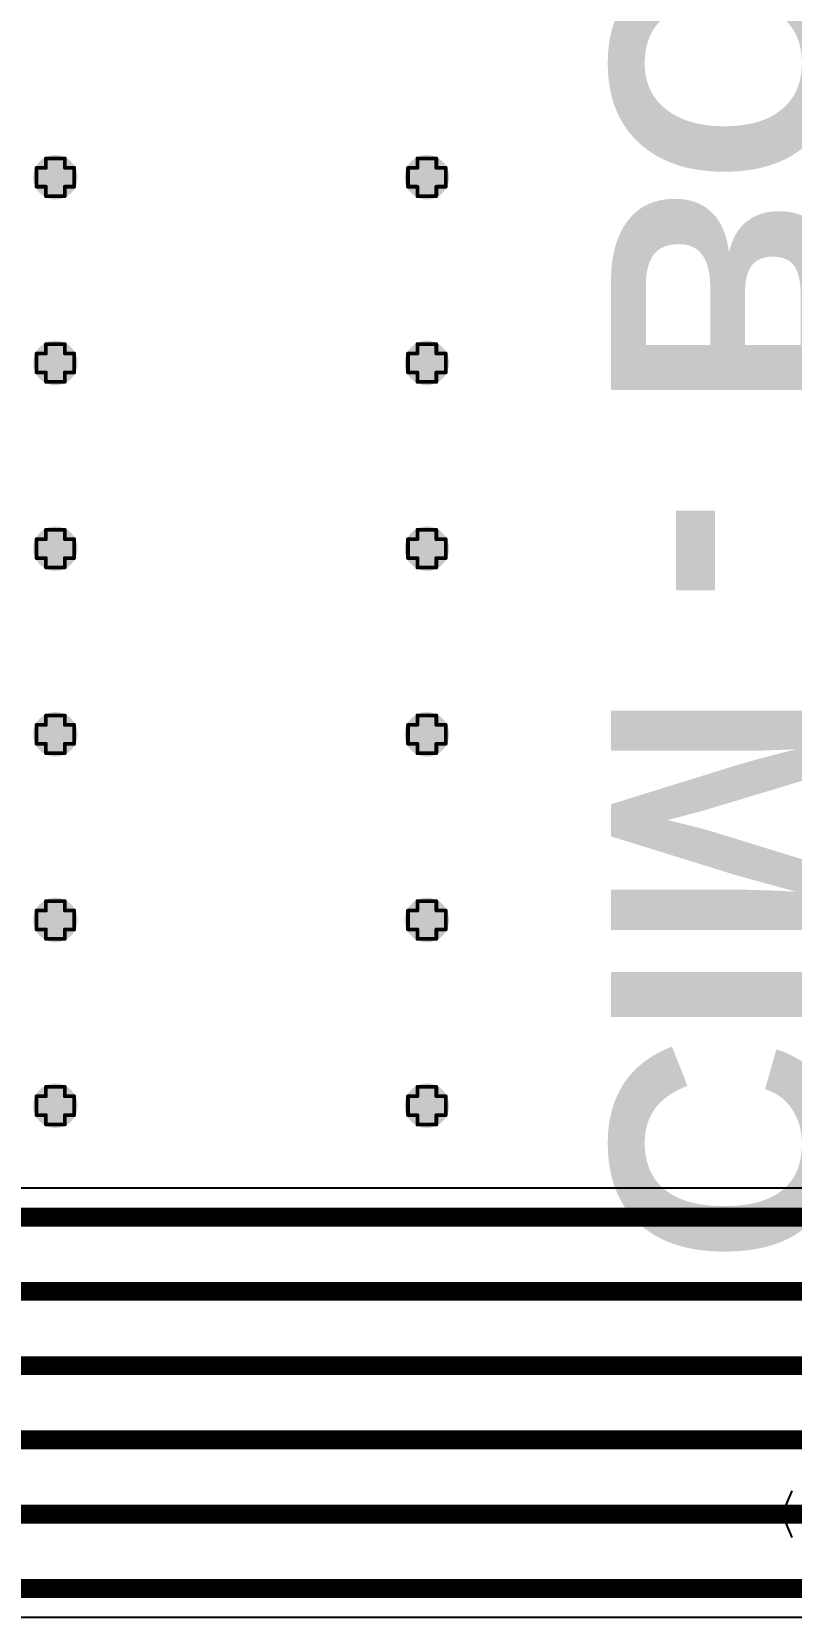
# Model space of a CAD drawing. Header units: inches. Extents: x -0.1 to 10.2, y 0 to 6.5.
# Drawn here: x 2.704 to 3.107, y 1.225 to 2.065 of the extents above; entities that cross this region are included whole.
import ezdxf

# ---------------------------------------------------------------- set-up
doc = ezdxf.new("R2010")
doc.units = ezdxf.units.IN
doc.header["$MEASUREMENT"] = 0
for name, color, linetype in [('Bottom Layer', 5, 'Continuous'), ('Bottom Overlay', 54, 'Continuous'), ('Drill Drawing', 1, 'Continuous'), ('Top Layer', 1, 'Continuous'), ('Via Holes', 16, 'Continuous')]:
    doc.layers.add(name, color=color, linetype=linetype)
doc.styles.add('Arial_Bold', font='', dxfattribs={"height": 0.2})
doc.styles.get('Arial_Bold').set_extended_font_data('Arial', bold=True)

msp = doc.modelspace()

# ---------------------------------------------------------------- hatches: boundary and pattern name
at = {"layer": 'Bottom Layer'}
h = msp.add_hatch(color=5, dxfattribs=at)
edge = h.paths.add_edge_path()
edge.add_arc((2.71654, 1.98819), 0.01181, 0, 360)
h = msp.add_hatch(color=5, dxfattribs=at)
edge = h.paths.add_edge_path()
edge.add_arc((2.91339, 1.98819), 0.01181, 0, 360)
h = msp.add_hatch(color=5, dxfattribs=at)
edge = h.paths.add_edge_path()
edge.add_arc((2.71654, 1.88976), 0.01181, 0, 360)
h = msp.add_hatch(color=5, dxfattribs=at)
edge = h.paths.add_edge_path()
edge.add_arc((2.91339, 1.88976), 0.01181, 0, 360)
h = msp.add_hatch(color=5, dxfattribs=at)
edge = h.paths.add_edge_path()
edge.add_arc((2.71654, 1.79134), 0.01181, 0, 360)
h = msp.add_hatch(color=5, dxfattribs=at)
edge = h.paths.add_edge_path()
edge.add_arc((2.91339, 1.79134), 0.01181, 0, 360)
h = msp.add_hatch(color=5, dxfattribs=at)
edge = h.paths.add_edge_path()
edge.add_arc((2.71654, 1.69291), 0.01181, 0, 360)
h = msp.add_hatch(color=5, dxfattribs=at)
edge = h.paths.add_edge_path()
edge.add_arc((2.91339, 1.69291), 0.01181, 0, 360)
h = msp.add_hatch(color=5, dxfattribs=at)
edge = h.paths.add_edge_path()
edge.add_arc((2.71654, 1.59449), 0.01181, 0, 360)
h = msp.add_hatch(color=5, dxfattribs=at)
edge = h.paths.add_edge_path()
edge.add_arc((2.91339, 1.59449), 0.01181, 0, 360)
h = msp.add_hatch(color=5, dxfattribs=at)
edge = h.paths.add_edge_path()
edge.add_arc((2.71654, 1.49606), 0.01181, 0, 360)
h = msp.add_hatch(color=5, dxfattribs=at)
edge = h.paths.add_edge_path()
edge.add_arc((2.91339, 1.49606), 0.01181, 0, 360)
at = {"layer": 'Top Layer'}
h = msp.add_hatch(color=1, dxfattribs=at)
edge = h.paths.add_edge_path()
edge.add_arc((2.71654, 1.98819), 0.01181, 0, 360)
h = msp.add_hatch(color=1, dxfattribs=at)
edge = h.paths.add_edge_path()
edge.add_arc((2.91339, 1.98819), 0.01181, 0, 360)
h = msp.add_hatch(color=1, dxfattribs=at)
edge = h.paths.add_edge_path()
edge.add_arc((2.71654, 1.88976), 0.01181, 0, 360)
h = msp.add_hatch(color=1, dxfattribs=at)
edge = h.paths.add_edge_path()
edge.add_arc((2.91339, 1.88976), 0.01181, 0, 360)
h = msp.add_hatch(color=1, dxfattribs=at)
edge = h.paths.add_edge_path()
edge.add_arc((2.71654, 1.79134), 0.01181, 0, 360)
h = msp.add_hatch(color=1, dxfattribs=at)
edge = h.paths.add_edge_path()
edge.add_arc((2.91339, 1.79134), 0.01181, 0, 360)
h = msp.add_hatch(color=1, dxfattribs=at)
edge = h.paths.add_edge_path()
edge.add_arc((2.71654, 1.69291), 0.01181, 0, 360)
h = msp.add_hatch(color=1, dxfattribs=at)
edge = h.paths.add_edge_path()
edge.add_arc((2.91339, 1.69291), 0.01181, 0, 360)
h = msp.add_hatch(color=1, dxfattribs=at)
edge = h.paths.add_edge_path()
edge.add_arc((2.71654, 1.59449), 0.01181, 0, 360)
h = msp.add_hatch(color=1, dxfattribs=at)
edge = h.paths.add_edge_path()
edge.add_arc((2.91339, 1.59449), 0.01181, 0, 360)
h = msp.add_hatch(color=1, dxfattribs=at)
edge = h.paths.add_edge_path()
edge.add_arc((2.71654, 1.49606), 0.01181, 0, 360)
h = msp.add_hatch(color=1, dxfattribs=at)
edge = h.paths.add_edge_path()
edge.add_arc((2.91339, 1.49606), 0.01181, 0, 360)
at = {"layer": 'Via Holes'}
h = msp.add_hatch(color=7, dxfattribs=at)
edge = h.paths.add_edge_path()
edge.add_arc((2.71654, 1.98819), 0.00591, 0, 360)
h = msp.add_hatch(color=7, dxfattribs=at)
edge = h.paths.add_edge_path()
edge.add_arc((2.91339, 1.98819), 0.00591, 0, 360)
h = msp.add_hatch(color=7, dxfattribs=at)
edge = h.paths.add_edge_path()
edge.add_arc((2.71654, 1.88976), 0.00591, 0, 360)
h = msp.add_hatch(color=7, dxfattribs=at)
edge = h.paths.add_edge_path()
edge.add_arc((2.91339, 1.88976), 0.00591, 0, 360)
h = msp.add_hatch(color=7, dxfattribs=at)
edge = h.paths.add_edge_path()
edge.add_arc((2.71654, 1.79134), 0.00591, 0, 360)
h = msp.add_hatch(color=7, dxfattribs=at)
edge = h.paths.add_edge_path()
edge.add_arc((2.91339, 1.79134), 0.00591, 0, 360)
h = msp.add_hatch(color=7, dxfattribs=at)
edge = h.paths.add_edge_path()
edge.add_arc((2.71654, 1.69291), 0.00591, 0, 360)
h = msp.add_hatch(color=7, dxfattribs=at)
edge = h.paths.add_edge_path()
edge.add_arc((2.91339, 1.69291), 0.00591, 0, 360)
h = msp.add_hatch(color=7, dxfattribs=at)
edge = h.paths.add_edge_path()
edge.add_arc((2.71654, 1.59449), 0.00591, 0, 360)
h = msp.add_hatch(color=7, dxfattribs=at)
edge = h.paths.add_edge_path()
edge.add_arc((2.91339, 1.59449), 0.00591, 0, 360)
h = msp.add_hatch(color=7, dxfattribs=at)
edge = h.paths.add_edge_path()
edge.add_arc((2.71654, 1.49606), 0.00591, 0, 360)
h = msp.add_hatch(color=7, dxfattribs=at)
edge = h.paths.add_edge_path()
edge.add_arc((2.91339, 1.49606), 0.00591, 0, 360)

# ---------------------------------------------------------------- linework, layer by layer
at = {"layer": 'Bottom Layer'}
for p, q in [((3.10671, 1.29188), (3.10339, 1.28387)), ((3.10339, 1.28387), (3.10339, 1.27519)), ((3.10339, 1.27519), (3.10671, 1.26717))]:
    msp.add_line(p, q, dxfattribs=at)
at = {"layer": 'Drill Drawing'}
for points in [[(2.70654, 1.98319, 0.002, 0.002, 0), (2.70654, 1.99319, 0.002, 0.002, 0)], [(2.70654, 1.99319, 0.002, 0.002, 0), (2.71154, 1.99319, 0.002, 0.002, 0)], [(2.71154, 1.99319, 0.002, 0.002, 0), (2.71154, 1.99819, 0.002, 0.002, 0)], [(2.71154, 1.99819, 0.002, 0.002, 0), (2.72154, 1.99819, 0.002, 0.002, 0)], [(2.72154, 1.99319, 0.002, 0.002, 0), (2.72154, 1.99819, 0.002, 0.002, 0)], [(2.72154, 1.99319, 0.002, 0.002, 0), (2.72654, 1.99319, 0.002, 0.002, 0)], [(2.72654, 1.98319, 0.002, 0.002, 0), (2.72654, 1.99319, 0.002, 0.002, 0)], [(2.90339, 1.98319, 0.002, 0.002, 0), (2.90339, 1.99319, 0.002, 0.002, 0)], [(2.90339, 1.99319, 0.002, 0.002, 0), (2.90839, 1.99319, 0.002, 0.002, 0)], [(2.90839, 1.99319, 0.002, 0.002, 0), (2.90839, 1.99819, 0.002, 0.002, 0)], [(2.90839, 1.99819, 0.002, 0.002, 0), (2.91839, 1.99819, 0.002, 0.002, 0)], [(2.91839, 1.99319, 0.002, 0.002, 0), (2.91839, 1.99819, 0.002, 0.002, 0)], [(2.91839, 1.99319, 0.002, 0.002, 0), (2.92339, 1.99319, 0.002, 0.002, 0)], [(2.92339, 1.98319, 0.002, 0.002, 0), (2.92339, 1.99319, 0.002, 0.002, 0)], [(2.70654, 1.98319, 0.002, 0.002, 0), (2.71154, 1.98319, 0.002, 0.002, 0)], [(2.71154, 1.97819, 0.002, 0.002, 0), (2.71154, 1.98319, 0.002, 0.002, 0)], [(2.72154, 1.98319, 0.002, 0.002, 0), (2.72654, 1.98319, 0.002, 0.002, 0)], [(2.72154, 1.97819, 0.002, 0.002, 0), (2.72154, 1.98319, 0.002, 0.002, 0)], [(2.90339, 1.98319, 0.002, 0.002, 0), (2.90839, 1.98319, 0.002, 0.002, 0)], [(2.90839, 1.97819, 0.002, 0.002, 0), (2.90839, 1.98319, 0.002, 0.002, 0)], [(2.91839, 1.98319, 0.002, 0.002, 0), (2.92339, 1.98319, 0.002, 0.002, 0)], [(2.91839, 1.97819, 0.002, 0.002, 0), (2.91839, 1.98319, 0.002, 0.002, 0)], [(2.71154, 1.97819, 0.002, 0.002, 0), (2.72154, 1.97819, 0.002, 0.002, 0)], [(2.90839, 1.97819, 0.002, 0.002, 0), (2.91839, 1.97819, 0.002, 0.002, 0)], [(2.71154, 1.89476, 0.002, 0.002, 0), (2.71154, 1.89976, 0.002, 0.002, 0)], [(2.71154, 1.89976, 0.002, 0.002, 0), (2.72154, 1.89976, 0.002, 0.002, 0)], [(2.72154, 1.89476, 0.002, 0.002, 0), (2.72154, 1.89976, 0.002, 0.002, 0)], [(2.90839, 1.89476, 0.002, 0.002, 0), (2.90839, 1.89976, 0.002, 0.002, 0)], [(2.90839, 1.89976, 0.002, 0.002, 0), (2.91839, 1.89976, 0.002, 0.002, 0)], [(2.91839, 1.89476, 0.002, 0.002, 0), (2.91839, 1.89976, 0.002, 0.002, 0)], [(2.70654, 1.88476, 0.002, 0.002, 0), (2.70654, 1.89476, 0.002, 0.002, 0)], [(2.70654, 1.89476, 0.002, 0.002, 0), (2.71154, 1.89476, 0.002, 0.002, 0)], [(2.72154, 1.89476, 0.002, 0.002, 0), (2.72654, 1.89476, 0.002, 0.002, 0)], [(2.72654, 1.88476, 0.002, 0.002, 0), (2.72654, 1.89476, 0.002, 0.002, 0)], [(2.90339, 1.88476, 0.002, 0.002, 0), (2.90339, 1.89476, 0.002, 0.002, 0)], [(2.90339, 1.89476, 0.002, 0.002, 0), (2.90839, 1.89476, 0.002, 0.002, 0)], [(2.91839, 1.89476, 0.002, 0.002, 0), (2.92339, 1.89476, 0.002, 0.002, 0)], [(2.92339, 1.88476, 0.002, 0.002, 0), (2.92339, 1.89476, 0.002, 0.002, 0)], [(2.70654, 1.88476, 0.002, 0.002, 0), (2.71154, 1.88476, 0.002, 0.002, 0)], [(2.71154, 1.87976, 0.002, 0.002, 0), (2.71154, 1.88476, 0.002, 0.002, 0)], [(2.72154, 1.88476, 0.002, 0.002, 0), (2.72654, 1.88476, 0.002, 0.002, 0)], [(2.72154, 1.87976, 0.002, 0.002, 0), (2.72154, 1.88476, 0.002, 0.002, 0)], [(2.90339, 1.88476, 0.002, 0.002, 0), (2.90839, 1.88476, 0.002, 0.002, 0)], [(2.90839, 1.87976, 0.002, 0.002, 0), (2.90839, 1.88476, 0.002, 0.002, 0)], [(2.91839, 1.88476, 0.002, 0.002, 0), (2.92339, 1.88476, 0.002, 0.002, 0)], [(2.91839, 1.87976, 0.002, 0.002, 0), (2.91839, 1.88476, 0.002, 0.002, 0)], [(2.71154, 1.87976, 0.002, 0.002, 0), (2.72154, 1.87976, 0.002, 0.002, 0)], [(2.90839, 1.87976, 0.002, 0.002, 0), (2.91839, 1.87976, 0.002, 0.002, 0)], [(2.71154, 1.79634, 0.002, 0.002, 0), (2.71154, 1.80134, 0.002, 0.002, 0)], [(2.71154, 1.80134, 0.002, 0.002, 0), (2.72154, 1.80134, 0.002, 0.002, 0)], [(2.72154, 1.79634, 0.002, 0.002, 0), (2.72154, 1.80134, 0.002, 0.002, 0)], [(2.90839, 1.79634, 0.002, 0.002, 0), (2.90839, 1.80134, 0.002, 0.002, 0)], [(2.90839, 1.80134, 0.002, 0.002, 0), (2.91839, 1.80134, 0.002, 0.002, 0)], [(2.91839, 1.79634, 0.002, 0.002, 0), (2.91839, 1.80134, 0.002, 0.002, 0)], [(2.70654, 1.78634, 0.002, 0.002, 0), (2.70654, 1.79634, 0.002, 0.002, 0)], [(2.70654, 1.79634, 0.002, 0.002, 0), (2.71154, 1.79634, 0.002, 0.002, 0)], [(2.72154, 1.79634, 0.002, 0.002, 0), (2.72654, 1.79634, 0.002, 0.002, 0)], [(2.72654, 1.78634, 0.002, 0.002, 0), (2.72654, 1.79634, 0.002, 0.002, 0)], [(2.90339, 1.78634, 0.002, 0.002, 0), (2.90339, 1.79634, 0.002, 0.002, 0)], [(2.90339, 1.79634, 0.002, 0.002, 0), (2.90839, 1.79634, 0.002, 0.002, 0)], [(2.91839, 1.79634, 0.002, 0.002, 0), (2.92339, 1.79634, 0.002, 0.002, 0)], [(2.92339, 1.78634, 0.002, 0.002, 0), (2.92339, 1.79634, 0.002, 0.002, 0)], [(2.70654, 1.78634, 0.002, 0.002, 0), (2.71154, 1.78634, 0.002, 0.002, 0)], [(2.71154, 1.78134, 0.002, 0.002, 0), (2.71154, 1.78634, 0.002, 0.002, 0)], [(2.71154, 1.78134, 0.002, 0.002, 0), (2.72154, 1.78134, 0.002, 0.002, 0)], [(2.72154, 1.78634, 0.002, 0.002, 0), (2.72654, 1.78634, 0.002, 0.002, 0)], [(2.72154, 1.78134, 0.002, 0.002, 0), (2.72154, 1.78634, 0.002, 0.002, 0)], [(2.90339, 1.78634, 0.002, 0.002, 0), (2.90839, 1.78634, 0.002, 0.002, 0)], [(2.90839, 1.78134, 0.002, 0.002, 0), (2.90839, 1.78634, 0.002, 0.002, 0)], [(2.90839, 1.78134, 0.002, 0.002, 0), (2.91839, 1.78134, 0.002, 0.002, 0)], [(2.91839, 1.78634, 0.002, 0.002, 0), (2.92339, 1.78634, 0.002, 0.002, 0)], [(2.91839, 1.78134, 0.002, 0.002, 0), (2.91839, 1.78634, 0.002, 0.002, 0)], [(2.70654, 1.68791, 0.002, 0.002, 0), (2.70654, 1.69791, 0.002, 0.002, 0)], [(2.70654, 1.69791, 0.002, 0.002, 0), (2.71154, 1.69791, 0.002, 0.002, 0)], [(2.71154, 1.69791, 0.002, 0.002, 0), (2.71154, 1.70291, 0.002, 0.002, 0)], [(2.71154, 1.70291, 0.002, 0.002, 0), (2.72154, 1.70291, 0.002, 0.002, 0)], [(2.72154, 1.69791, 0.002, 0.002, 0), (2.72154, 1.70291, 0.002, 0.002, 0)], [(2.72154, 1.69791, 0.002, 0.002, 0), (2.72654, 1.69791, 0.002, 0.002, 0)], [(2.72654, 1.68791, 0.002, 0.002, 0), (2.72654, 1.69791, 0.002, 0.002, 0)], [(2.90339, 1.68791, 0.002, 0.002, 0), (2.90339, 1.69791, 0.002, 0.002, 0)], [(2.90339, 1.69791, 0.002, 0.002, 0), (2.90839, 1.69791, 0.002, 0.002, 0)], [(2.90839, 1.69791, 0.002, 0.002, 0), (2.90839, 1.70291, 0.002, 0.002, 0)], [(2.90839, 1.70291, 0.002, 0.002, 0), (2.91839, 1.70291, 0.002, 0.002, 0)], [(2.91839, 1.69791, 0.002, 0.002, 0), (2.91839, 1.70291, 0.002, 0.002, 0)], [(2.91839, 1.69791, 0.002, 0.002, 0), (2.92339, 1.69791, 0.002, 0.002, 0)], [(2.92339, 1.68791, 0.002, 0.002, 0), (2.92339, 1.69791, 0.002, 0.002, 0)], [(2.70654, 1.68791, 0.002, 0.002, 0), (2.71154, 1.68791, 0.002, 0.002, 0)], [(2.71154, 1.68291, 0.002, 0.002, 0), (2.71154, 1.68791, 0.002, 0.002, 0)], [(2.71154, 1.68291, 0.002, 0.002, 0), (2.72154, 1.68291, 0.002, 0.002, 0)], [(2.72154, 1.68791, 0.002, 0.002, 0), (2.72654, 1.68791, 0.002, 0.002, 0)], [(2.72154, 1.68291, 0.002, 0.002, 0), (2.72154, 1.68791, 0.002, 0.002, 0)], [(2.90339, 1.68791, 0.002, 0.002, 0), (2.90839, 1.68791, 0.002, 0.002, 0)], [(2.90839, 1.68291, 0.002, 0.002, 0), (2.90839, 1.68791, 0.002, 0.002, 0)], [(2.90839, 1.68291, 0.002, 0.002, 0), (2.91839, 1.68291, 0.002, 0.002, 0)], [(2.91839, 1.68791, 0.002, 0.002, 0), (2.92339, 1.68791, 0.002, 0.002, 0)], [(2.91839, 1.68291, 0.002, 0.002, 0), (2.91839, 1.68791, 0.002, 0.002, 0)], [(2.71154, 1.59949, 0.002, 0.002, 0), (2.71154, 1.60449, 0.002, 0.002, 0)], [(2.71154, 1.60449, 0.002, 0.002, 0), (2.72154, 1.60449, 0.002, 0.002, 0)], [(2.72154, 1.59949, 0.002, 0.002, 0), (2.72154, 1.60449, 0.002, 0.002, 0)], [(2.90839, 1.59949, 0.002, 0.002, 0), (2.90839, 1.60449, 0.002, 0.002, 0)], [(2.90839, 1.60449, 0.002, 0.002, 0), (2.91839, 1.60449, 0.002, 0.002, 0)], [(2.91839, 1.59949, 0.002, 0.002, 0), (2.91839, 1.60449, 0.002, 0.002, 0)], [(2.70654, 1.58949, 0.002, 0.002, 0), (2.70654, 1.59949, 0.002, 0.002, 0)], [(2.70654, 1.59949, 0.002, 0.002, 0), (2.71154, 1.59949, 0.002, 0.002, 0)], [(2.72154, 1.59949, 0.002, 0.002, 0), (2.72654, 1.59949, 0.002, 0.002, 0)], [(2.72654, 1.58949, 0.002, 0.002, 0), (2.72654, 1.59949, 0.002, 0.002, 0)], [(2.90339, 1.58949, 0.002, 0.002, 0), (2.90339, 1.59949, 0.002, 0.002, 0)], [(2.90339, 1.59949, 0.002, 0.002, 0), (2.90839, 1.59949, 0.002, 0.002, 0)], [(2.91839, 1.59949, 0.002, 0.002, 0), (2.92339, 1.59949, 0.002, 0.002, 0)], [(2.92339, 1.58949, 0.002, 0.002, 0), (2.92339, 1.59949, 0.002, 0.002, 0)], [(2.70654, 1.58949, 0.002, 0.002, 0), (2.71154, 1.58949, 0.002, 0.002, 0)], [(2.71154, 1.58449, 0.002, 0.002, 0), (2.71154, 1.58949, 0.002, 0.002, 0)], [(2.72154, 1.58949, 0.002, 0.002, 0), (2.72654, 1.58949, 0.002, 0.002, 0)], [(2.72154, 1.58449, 0.002, 0.002, 0), (2.72154, 1.58949, 0.002, 0.002, 0)], [(2.90339, 1.58949, 0.002, 0.002, 0), (2.90839, 1.58949, 0.002, 0.002, 0)], [(2.90839, 1.58449, 0.002, 0.002, 0), (2.90839, 1.58949, 0.002, 0.002, 0)], [(2.91839, 1.58949, 0.002, 0.002, 0), (2.92339, 1.58949, 0.002, 0.002, 0)], [(2.91839, 1.58449, 0.002, 0.002, 0), (2.91839, 1.58949, 0.002, 0.002, 0)], [(2.71154, 1.58449, 0.002, 0.002, 0), (2.72154, 1.58449, 0.002, 0.002, 0)], [(2.90839, 1.58449, 0.002, 0.002, 0), (2.91839, 1.58449, 0.002, 0.002, 0)], [(2.71154, 1.50106, 0.002, 0.002, 0), (2.71154, 1.50606, 0.002, 0.002, 0)], [(2.71154, 1.50606, 0.002, 0.002, 0), (2.72154, 1.50606, 0.002, 0.002, 0)], [(2.72154, 1.50106, 0.002, 0.002, 0), (2.72154, 1.50606, 0.002, 0.002, 0)], [(2.90839, 1.50106, 0.002, 0.002, 0), (2.90839, 1.50606, 0.002, 0.002, 0)], [(2.90839, 1.50606, 0.002, 0.002, 0), (2.91839, 1.50606, 0.002, 0.002, 0)], [(2.91839, 1.50106, 0.002, 0.002, 0), (2.91839, 1.50606, 0.002, 0.002, 0)], [(2.70654, 1.49106, 0.002, 0.002, 0), (2.70654, 1.50106, 0.002, 0.002, 0)], [(2.70654, 1.50106, 0.002, 0.002, 0), (2.71154, 1.50106, 0.002, 0.002, 0)], [(2.72154, 1.50106, 0.002, 0.002, 0), (2.72654, 1.50106, 0.002, 0.002, 0)], [(2.72654, 1.49106, 0.002, 0.002, 0), (2.72654, 1.50106, 0.002, 0.002, 0)], [(2.90339, 1.49106, 0.002, 0.002, 0), (2.90339, 1.50106, 0.002, 0.002, 0)], [(2.90339, 1.50106, 0.002, 0.002, 0), (2.90839, 1.50106, 0.002, 0.002, 0)], [(2.91839, 1.50106, 0.002, 0.002, 0), (2.92339, 1.50106, 0.002, 0.002, 0)], [(2.92339, 1.49106, 0.002, 0.002, 0), (2.92339, 1.50106, 0.002, 0.002, 0)], [(2.70654, 1.49106, 0.002, 0.002, 0), (2.71154, 1.49106, 0.002, 0.002, 0)], [(2.71154, 1.48606, 0.002, 0.002, 0), (2.71154, 1.49106, 0.002, 0.002, 0)], [(2.72154, 1.49106, 0.002, 0.002, 0), (2.72654, 1.49106, 0.002, 0.002, 0)], [(2.72154, 1.48606, 0.002, 0.002, 0), (2.72154, 1.49106, 0.002, 0.002, 0)], [(2.90339, 1.49106, 0.002, 0.002, 0), (2.90839, 1.49106, 0.002, 0.002, 0)], [(2.90839, 1.48606, 0.002, 0.002, 0), (2.90839, 1.49106, 0.002, 0.002, 0)], [(2.91839, 1.49106, 0.002, 0.002, 0), (2.92339, 1.49106, 0.002, 0.002, 0)], [(2.91839, 1.48606, 0.002, 0.002, 0), (2.91839, 1.49106, 0.002, 0.002, 0)], [(2.71154, 1.48606, 0.002, 0.002, 0), (2.72154, 1.48606, 0.002, 0.002, 0)], [(2.90839, 1.48606, 0.002, 0.002, 0), (2.91839, 1.48606, 0.002, 0.002, 0)]]:
    msp.add_lwpolyline(points, format="xyseb", dxfattribs=at)
for points in [[(2.70604, 1.99319, 0.001, 0.001, 1), (2.70704, 1.99319, 0.001, 0.001, 1)], [(2.70604, 1.99319, 0.001, 0.001, 1), (2.70704, 1.99319, 0.001, 0.001, 1)], [(2.71104, 1.99819, 0.001, 0.001, 1), (2.71204, 1.99819, 0.001, 0.001, 1)], [(2.71104, 1.99819, 0.001, 0.001, 1), (2.71204, 1.99819, 0.001, 0.001, 1)], [(2.71104, 1.99319, 0.001, 0.001, 1), (2.71204, 1.99319, 0.001, 0.001, 1)], [(2.71104, 1.99319, 0.001, 0.001, 1), (2.71204, 1.99319, 0.001, 0.001, 1)], [(2.72104, 1.99819, 0.001, 0.001, 1), (2.72204, 1.99819, 0.001, 0.001, 1)], [(2.72104, 1.99819, 0.001, 0.001, 1), (2.72204, 1.99819, 0.001, 0.001, 1)], [(2.72104, 1.99319, 0.001, 0.001, 1), (2.72204, 1.99319, 0.001, 0.001, 1)], [(2.72104, 1.99319, 0.001, 0.001, 1), (2.72204, 1.99319, 0.001, 0.001, 1)], [(2.72604, 1.99319, 0.001, 0.001, 1), (2.72704, 1.99319, 0.001, 0.001, 1)], [(2.72604, 1.99319, 0.001, 0.001, 1), (2.72704, 1.99319, 0.001, 0.001, 1)], [(2.90289, 1.99319, 0.001, 0.001, 1), (2.90389, 1.99319, 0.001, 0.001, 1)], [(2.90289, 1.99319, 0.001, 0.001, 1), (2.90389, 1.99319, 0.001, 0.001, 1)], [(2.90789, 1.99819, 0.001, 0.001, 1), (2.90889, 1.99819, 0.001, 0.001, 1)], [(2.90789, 1.99819, 0.001, 0.001, 1), (2.90889, 1.99819, 0.001, 0.001, 1)], [(2.90789, 1.99319, 0.001, 0.001, 1), (2.90889, 1.99319, 0.001, 0.001, 1)], [(2.90789, 1.99319, 0.001, 0.001, 1), (2.90889, 1.99319, 0.001, 0.001, 1)], [(2.91789, 1.99819, 0.001, 0.001, 1), (2.91889, 1.99819, 0.001, 0.001, 1)], [(2.91789, 1.99819, 0.001, 0.001, 1), (2.91889, 1.99819, 0.001, 0.001, 1)], [(2.91789, 1.99319, 0.001, 0.001, 1), (2.91889, 1.99319, 0.001, 0.001, 1)], [(2.91789, 1.99319, 0.001, 0.001, 1), (2.91889, 1.99319, 0.001, 0.001, 1)], [(2.92289, 1.99319, 0.001, 0.001, 1), (2.92389, 1.99319, 0.001, 0.001, 1)], [(2.92289, 1.99319, 0.001, 0.001, 1), (2.92389, 1.99319, 0.001, 0.001, 1)], [(2.70604, 1.98319, 0.001, 0.001, 1), (2.70704, 1.98319, 0.001, 0.001, 1)], [(2.70604, 1.98319, 0.001, 0.001, 1), (2.70704, 1.98319, 0.001, 0.001, 1)], [(2.71104, 1.98319, 0.001, 0.001, 1), (2.71204, 1.98319, 0.001, 0.001, 1)], [(2.71104, 1.98319, 0.001, 0.001, 1), (2.71204, 1.98319, 0.001, 0.001, 1)], [(2.72104, 1.98319, 0.001, 0.001, 1), (2.72204, 1.98319, 0.001, 0.001, 1)], [(2.72104, 1.98319, 0.001, 0.001, 1), (2.72204, 1.98319, 0.001, 0.001, 1)], [(2.72604, 1.98319, 0.001, 0.001, 1), (2.72704, 1.98319, 0.001, 0.001, 1)], [(2.72604, 1.98319, 0.001, 0.001, 1), (2.72704, 1.98319, 0.001, 0.001, 1)], [(2.90289, 1.98319, 0.001, 0.001, 1), (2.90389, 1.98319, 0.001, 0.001, 1)], [(2.90289, 1.98319, 0.001, 0.001, 1), (2.90389, 1.98319, 0.001, 0.001, 1)], [(2.90789, 1.98319, 0.001, 0.001, 1), (2.90889, 1.98319, 0.001, 0.001, 1)], [(2.90789, 1.98319, 0.001, 0.001, 1), (2.90889, 1.98319, 0.001, 0.001, 1)], [(2.91789, 1.98319, 0.001, 0.001, 1), (2.91889, 1.98319, 0.001, 0.001, 1)], [(2.91789, 1.98319, 0.001, 0.001, 1), (2.91889, 1.98319, 0.001, 0.001, 1)], [(2.92289, 1.98319, 0.001, 0.001, 1), (2.92389, 1.98319, 0.001, 0.001, 1)], [(2.92289, 1.98319, 0.001, 0.001, 1), (2.92389, 1.98319, 0.001, 0.001, 1)], [(2.71104, 1.97819, 0.001, 0.001, 1), (2.71204, 1.97819, 0.001, 0.001, 1)], [(2.71104, 1.97819, 0.001, 0.001, 1), (2.71204, 1.97819, 0.001, 0.001, 1)], [(2.72104, 1.97819, 0.001, 0.001, 1), (2.72204, 1.97819, 0.001, 0.001, 1)], [(2.72104, 1.97819, 0.001, 0.001, 1), (2.72204, 1.97819, 0.001, 0.001, 1)], [(2.90789, 1.97819, 0.001, 0.001, 1), (2.90889, 1.97819, 0.001, 0.001, 1)], [(2.90789, 1.97819, 0.001, 0.001, 1), (2.90889, 1.97819, 0.001, 0.001, 1)], [(2.91789, 1.97819, 0.001, 0.001, 1), (2.91889, 1.97819, 0.001, 0.001, 1)], [(2.91789, 1.97819, 0.001, 0.001, 1), (2.91889, 1.97819, 0.001, 0.001, 1)], [(2.71104, 1.89976, 0.001, 0.001, 1), (2.71204, 1.89976, 0.001, 0.001, 1)], [(2.71104, 1.89976, 0.001, 0.001, 1), (2.71204, 1.89976, 0.001, 0.001, 1)], [(2.72104, 1.89976, 0.001, 0.001, 1), (2.72204, 1.89976, 0.001, 0.001, 1)], [(2.72104, 1.89976, 0.001, 0.001, 1), (2.72204, 1.89976, 0.001, 0.001, 1)], [(2.90789, 1.89976, 0.001, 0.001, 1), (2.90889, 1.89976, 0.001, 0.001, 1)], [(2.90789, 1.89976, 0.001, 0.001, 1), (2.90889, 1.89976, 0.001, 0.001, 1)], [(2.91789, 1.89976, 0.001, 0.001, 1), (2.91889, 1.89976, 0.001, 0.001, 1)], [(2.91789, 1.89976, 0.001, 0.001, 1), (2.91889, 1.89976, 0.001, 0.001, 1)], [(2.70604, 1.89476, 0.001, 0.001, 1), (2.70704, 1.89476, 0.001, 0.001, 1)], [(2.70604, 1.89476, 0.001, 0.001, 1), (2.70704, 1.89476, 0.001, 0.001, 1)], [(2.71104, 1.89476, 0.001, 0.001, 1), (2.71204, 1.89476, 0.001, 0.001, 1)], [(2.71104, 1.89476, 0.001, 0.001, 1), (2.71204, 1.89476, 0.001, 0.001, 1)], [(2.72104, 1.89476, 0.001, 0.001, 1), (2.72204, 1.89476, 0.001, 0.001, 1)], [(2.72104, 1.89476, 0.001, 0.001, 1), (2.72204, 1.89476, 0.001, 0.001, 1)], [(2.72604, 1.89476, 0.001, 0.001, 1), (2.72704, 1.89476, 0.001, 0.001, 1)], [(2.72604, 1.89476, 0.001, 0.001, 1), (2.72704, 1.89476, 0.001, 0.001, 1)], [(2.90289, 1.89476, 0.001, 0.001, 1), (2.90389, 1.89476, 0.001, 0.001, 1)], [(2.90289, 1.89476, 0.001, 0.001, 1), (2.90389, 1.89476, 0.001, 0.001, 1)], [(2.90789, 1.89476, 0.001, 0.001, 1), (2.90889, 1.89476, 0.001, 0.001, 1)], [(2.90789, 1.89476, 0.001, 0.001, 1), (2.90889, 1.89476, 0.001, 0.001, 1)], [(2.91789, 1.89476, 0.001, 0.001, 1), (2.91889, 1.89476, 0.001, 0.001, 1)], [(2.91789, 1.89476, 0.001, 0.001, 1), (2.91889, 1.89476, 0.001, 0.001, 1)], [(2.92289, 1.89476, 0.001, 0.001, 1), (2.92389, 1.89476, 0.001, 0.001, 1)], [(2.92289, 1.89476, 0.001, 0.001, 1), (2.92389, 1.89476, 0.001, 0.001, 1)], [(2.70604, 1.88476, 0.001, 0.001, 1), (2.70704, 1.88476, 0.001, 0.001, 1)], [(2.70604, 1.88476, 0.001, 0.001, 1), (2.70704, 1.88476, 0.001, 0.001, 1)], [(2.71104, 1.88476, 0.001, 0.001, 1), (2.71204, 1.88476, 0.001, 0.001, 1)], [(2.71104, 1.88476, 0.001, 0.001, 1), (2.71204, 1.88476, 0.001, 0.001, 1)], [(2.72104, 1.88476, 0.001, 0.001, 1), (2.72204, 1.88476, 0.001, 0.001, 1)], [(2.72104, 1.88476, 0.001, 0.001, 1), (2.72204, 1.88476, 0.001, 0.001, 1)], [(2.72604, 1.88476, 0.001, 0.001, 1), (2.72704, 1.88476, 0.001, 0.001, 1)], [(2.72604, 1.88476, 0.001, 0.001, 1), (2.72704, 1.88476, 0.001, 0.001, 1)], [(2.90289, 1.88476, 0.001, 0.001, 1), (2.90389, 1.88476, 0.001, 0.001, 1)], [(2.90289, 1.88476, 0.001, 0.001, 1), (2.90389, 1.88476, 0.001, 0.001, 1)], [(2.90789, 1.88476, 0.001, 0.001, 1), (2.90889, 1.88476, 0.001, 0.001, 1)], [(2.90789, 1.88476, 0.001, 0.001, 1), (2.90889, 1.88476, 0.001, 0.001, 1)], [(2.91789, 1.88476, 0.001, 0.001, 1), (2.91889, 1.88476, 0.001, 0.001, 1)], [(2.91789, 1.88476, 0.001, 0.001, 1), (2.91889, 1.88476, 0.001, 0.001, 1)], [(2.92289, 1.88476, 0.001, 0.001, 1), (2.92389, 1.88476, 0.001, 0.001, 1)], [(2.92289, 1.88476, 0.001, 0.001, 1), (2.92389, 1.88476, 0.001, 0.001, 1)], [(2.71104, 1.87976, 0.001, 0.001, 1), (2.71204, 1.87976, 0.001, 0.001, 1)], [(2.71104, 1.87976, 0.001, 0.001, 1), (2.71204, 1.87976, 0.001, 0.001, 1)], [(2.72104, 1.87976, 0.001, 0.001, 1), (2.72204, 1.87976, 0.001, 0.001, 1)], [(2.72104, 1.87976, 0.001, 0.001, 1), (2.72204, 1.87976, 0.001, 0.001, 1)], [(2.90789, 1.87976, 0.001, 0.001, 1), (2.90889, 1.87976, 0.001, 0.001, 1)], [(2.90789, 1.87976, 0.001, 0.001, 1), (2.90889, 1.87976, 0.001, 0.001, 1)], [(2.91789, 1.87976, 0.001, 0.001, 1), (2.91889, 1.87976, 0.001, 0.001, 1)], [(2.91789, 1.87976, 0.001, 0.001, 1), (2.91889, 1.87976, 0.001, 0.001, 1)], [(2.71104, 1.80134, 0.001, 0.001, 1), (2.71204, 1.80134, 0.001, 0.001, 1)], [(2.71104, 1.80134, 0.001, 0.001, 1), (2.71204, 1.80134, 0.001, 0.001, 1)], [(2.72104, 1.80134, 0.001, 0.001, 1), (2.72204, 1.80134, 0.001, 0.001, 1)], [(2.72104, 1.80134, 0.001, 0.001, 1), (2.72204, 1.80134, 0.001, 0.001, 1)], [(2.90789, 1.80134, 0.001, 0.001, 1), (2.90889, 1.80134, 0.001, 0.001, 1)], [(2.90789, 1.80134, 0.001, 0.001, 1), (2.90889, 1.80134, 0.001, 0.001, 1)], [(2.91789, 1.80134, 0.001, 0.001, 1), (2.91889, 1.80134, 0.001, 0.001, 1)], [(2.91789, 1.80134, 0.001, 0.001, 1), (2.91889, 1.80134, 0.001, 0.001, 1)], [(2.70604, 1.79634, 0.001, 0.001, 1), (2.70704, 1.79634, 0.001, 0.001, 1)], [(2.70604, 1.79634, 0.001, 0.001, 1), (2.70704, 1.79634, 0.001, 0.001, 1)], [(2.71104, 1.79634, 0.001, 0.001, 1), (2.71204, 1.79634, 0.001, 0.001, 1)], [(2.71104, 1.79634, 0.001, 0.001, 1), (2.71204, 1.79634, 0.001, 0.001, 1)], [(2.72104, 1.79634, 0.001, 0.001, 1), (2.72204, 1.79634, 0.001, 0.001, 1)], [(2.72104, 1.79634, 0.001, 0.001, 1), (2.72204, 1.79634, 0.001, 0.001, 1)], [(2.72604, 1.79634, 0.001, 0.001, 1), (2.72704, 1.79634, 0.001, 0.001, 1)], [(2.72604, 1.79634, 0.001, 0.001, 1), (2.72704, 1.79634, 0.001, 0.001, 1)], [(2.90289, 1.79634, 0.001, 0.001, 1), (2.90389, 1.79634, 0.001, 0.001, 1)], [(2.90289, 1.79634, 0.001, 0.001, 1), (2.90389, 1.79634, 0.001, 0.001, 1)], [(2.90789, 1.79634, 0.001, 0.001, 1), (2.90889, 1.79634, 0.001, 0.001, 1)], [(2.90789, 1.79634, 0.001, 0.001, 1), (2.90889, 1.79634, 0.001, 0.001, 1)], [(2.91789, 1.79634, 0.001, 0.001, 1), (2.91889, 1.79634, 0.001, 0.001, 1)], [(2.91789, 1.79634, 0.001, 0.001, 1), (2.91889, 1.79634, 0.001, 0.001, 1)], [(2.92289, 1.79634, 0.001, 0.001, 1), (2.92389, 1.79634, 0.001, 0.001, 1)], [(2.92289, 1.79634, 0.001, 0.001, 1), (2.92389, 1.79634, 0.001, 0.001, 1)], [(2.70604, 1.78634, 0.001, 0.001, 1), (2.70704, 1.78634, 0.001, 0.001, 1)], [(2.70604, 1.78634, 0.001, 0.001, 1), (2.70704, 1.78634, 0.001, 0.001, 1)], [(2.71104, 1.78634, 0.001, 0.001, 1), (2.71204, 1.78634, 0.001, 0.001, 1)], [(2.71104, 1.78634, 0.001, 0.001, 1), (2.71204, 1.78634, 0.001, 0.001, 1)], [(2.71104, 1.78134, 0.001, 0.001, 1), (2.71204, 1.78134, 0.001, 0.001, 1)], [(2.71104, 1.78134, 0.001, 0.001, 1), (2.71204, 1.78134, 0.001, 0.001, 1)], [(2.72104, 1.78634, 0.001, 0.001, 1), (2.72204, 1.78634, 0.001, 0.001, 1)], [(2.72104, 1.78634, 0.001, 0.001, 1), (2.72204, 1.78634, 0.001, 0.001, 1)], [(2.72104, 1.78134, 0.001, 0.001, 1), (2.72204, 1.78134, 0.001, 0.001, 1)], [(2.72104, 1.78134, 0.001, 0.001, 1), (2.72204, 1.78134, 0.001, 0.001, 1)], [(2.72604, 1.78634, 0.001, 0.001, 1), (2.72704, 1.78634, 0.001, 0.001, 1)], [(2.72604, 1.78634, 0.001, 0.001, 1), (2.72704, 1.78634, 0.001, 0.001, 1)], [(2.90289, 1.78634, 0.001, 0.001, 1), (2.90389, 1.78634, 0.001, 0.001, 1)], [(2.90289, 1.78634, 0.001, 0.001, 1), (2.90389, 1.78634, 0.001, 0.001, 1)], [(2.90789, 1.78634, 0.001, 0.001, 1), (2.90889, 1.78634, 0.001, 0.001, 1)], [(2.90789, 1.78634, 0.001, 0.001, 1), (2.90889, 1.78634, 0.001, 0.001, 1)], [(2.90789, 1.78134, 0.001, 0.001, 1), (2.90889, 1.78134, 0.001, 0.001, 1)], [(2.90789, 1.78134, 0.001, 0.001, 1), (2.90889, 1.78134, 0.001, 0.001, 1)], [(2.91789, 1.78634, 0.001, 0.001, 1), (2.91889, 1.78634, 0.001, 0.001, 1)], [(2.91789, 1.78634, 0.001, 0.001, 1), (2.91889, 1.78634, 0.001, 0.001, 1)], [(2.91789, 1.78134, 0.001, 0.001, 1), (2.91889, 1.78134, 0.001, 0.001, 1)], [(2.91789, 1.78134, 0.001, 0.001, 1), (2.91889, 1.78134, 0.001, 0.001, 1)], [(2.92289, 1.78634, 0.001, 0.001, 1), (2.92389, 1.78634, 0.001, 0.001, 1)], [(2.92289, 1.78634, 0.001, 0.001, 1), (2.92389, 1.78634, 0.001, 0.001, 1)], [(2.70604, 1.69791, 0.001, 0.001, 1), (2.70704, 1.69791, 0.001, 0.001, 1)], [(2.70604, 1.69791, 0.001, 0.001, 1), (2.70704, 1.69791, 0.001, 0.001, 1)], [(2.71104, 1.70291, 0.001, 0.001, 1), (2.71204, 1.70291, 0.001, 0.001, 1)], [(2.71104, 1.70291, 0.001, 0.001, 1), (2.71204, 1.70291, 0.001, 0.001, 1)], [(2.71104, 1.69791, 0.001, 0.001, 1), (2.71204, 1.69791, 0.001, 0.001, 1)], [(2.71104, 1.69791, 0.001, 0.001, 1), (2.71204, 1.69791, 0.001, 0.001, 1)], [(2.72104, 1.70291, 0.001, 0.001, 1), (2.72204, 1.70291, 0.001, 0.001, 1)], [(2.72104, 1.70291, 0.001, 0.001, 1), (2.72204, 1.70291, 0.001, 0.001, 1)], [(2.72104, 1.69791, 0.001, 0.001, 1), (2.72204, 1.69791, 0.001, 0.001, 1)], [(2.72104, 1.69791, 0.001, 0.001, 1), (2.72204, 1.69791, 0.001, 0.001, 1)], [(2.72604, 1.69791, 0.001, 0.001, 1), (2.72704, 1.69791, 0.001, 0.001, 1)], [(2.72604, 1.69791, 0.001, 0.001, 1), (2.72704, 1.69791, 0.001, 0.001, 1)], [(2.90289, 1.69791, 0.001, 0.001, 1), (2.90389, 1.69791, 0.001, 0.001, 1)], [(2.90289, 1.69791, 0.001, 0.001, 1), (2.90389, 1.69791, 0.001, 0.001, 1)], [(2.90789, 1.70291, 0.001, 0.001, 1), (2.90889, 1.70291, 0.001, 0.001, 1)], [(2.90789, 1.70291, 0.001, 0.001, 1), (2.90889, 1.70291, 0.001, 0.001, 1)], [(2.90789, 1.69791, 0.001, 0.001, 1), (2.90889, 1.69791, 0.001, 0.001, 1)], [(2.90789, 1.69791, 0.001, 0.001, 1), (2.90889, 1.69791, 0.001, 0.001, 1)], [(2.91789, 1.70291, 0.001, 0.001, 1), (2.91889, 1.70291, 0.001, 0.001, 1)], [(2.91789, 1.70291, 0.001, 0.001, 1), (2.91889, 1.70291, 0.001, 0.001, 1)], [(2.91789, 1.69791, 0.001, 0.001, 1), (2.91889, 1.69791, 0.001, 0.001, 1)], [(2.91789, 1.69791, 0.001, 0.001, 1), (2.91889, 1.69791, 0.001, 0.001, 1)], [(2.92289, 1.69791, 0.001, 0.001, 1), (2.92389, 1.69791, 0.001, 0.001, 1)], [(2.92289, 1.69791, 0.001, 0.001, 1), (2.92389, 1.69791, 0.001, 0.001, 1)], [(2.70604, 1.68791, 0.001, 0.001, 1), (2.70704, 1.68791, 0.001, 0.001, 1)], [(2.70604, 1.68791, 0.001, 0.001, 1), (2.70704, 1.68791, 0.001, 0.001, 1)], [(2.71104, 1.68791, 0.001, 0.001, 1), (2.71204, 1.68791, 0.001, 0.001, 1)], [(2.71104, 1.68791, 0.001, 0.001, 1), (2.71204, 1.68791, 0.001, 0.001, 1)], [(2.71104, 1.68291, 0.001, 0.001, 1), (2.71204, 1.68291, 0.001, 0.001, 1)], [(2.71104, 1.68291, 0.001, 0.001, 1), (2.71204, 1.68291, 0.001, 0.001, 1)], [(2.72104, 1.68791, 0.001, 0.001, 1), (2.72204, 1.68791, 0.001, 0.001, 1)], [(2.72104, 1.68791, 0.001, 0.001, 1), (2.72204, 1.68791, 0.001, 0.001, 1)], [(2.72104, 1.68291, 0.001, 0.001, 1), (2.72204, 1.68291, 0.001, 0.001, 1)], [(2.72104, 1.68291, 0.001, 0.001, 1), (2.72204, 1.68291, 0.001, 0.001, 1)], [(2.72604, 1.68791, 0.001, 0.001, 1), (2.72704, 1.68791, 0.001, 0.001, 1)], [(2.72604, 1.68791, 0.001, 0.001, 1), (2.72704, 1.68791, 0.001, 0.001, 1)], [(2.90289, 1.68791, 0.001, 0.001, 1), (2.90389, 1.68791, 0.001, 0.001, 1)], [(2.90289, 1.68791, 0.001, 0.001, 1), (2.90389, 1.68791, 0.001, 0.001, 1)], [(2.90789, 1.68791, 0.001, 0.001, 1), (2.90889, 1.68791, 0.001, 0.001, 1)], [(2.90789, 1.68791, 0.001, 0.001, 1), (2.90889, 1.68791, 0.001, 0.001, 1)], [(2.90789, 1.68291, 0.001, 0.001, 1), (2.90889, 1.68291, 0.001, 0.001, 1)], [(2.90789, 1.68291, 0.001, 0.001, 1), (2.90889, 1.68291, 0.001, 0.001, 1)], [(2.91789, 1.68791, 0.001, 0.001, 1), (2.91889, 1.68791, 0.001, 0.001, 1)], [(2.91789, 1.68791, 0.001, 0.001, 1), (2.91889, 1.68791, 0.001, 0.001, 1)], [(2.91789, 1.68291, 0.001, 0.001, 1), (2.91889, 1.68291, 0.001, 0.001, 1)], [(2.91789, 1.68291, 0.001, 0.001, 1), (2.91889, 1.68291, 0.001, 0.001, 1)], [(2.92289, 1.68791, 0.001, 0.001, 1), (2.92389, 1.68791, 0.001, 0.001, 1)], [(2.92289, 1.68791, 0.001, 0.001, 1), (2.92389, 1.68791, 0.001, 0.001, 1)], [(2.71104, 1.60449, 0.001, 0.001, 1), (2.71204, 1.60449, 0.001, 0.001, 1)], [(2.71104, 1.60449, 0.001, 0.001, 1), (2.71204, 1.60449, 0.001, 0.001, 1)], [(2.72104, 1.60449, 0.001, 0.001, 1), (2.72204, 1.60449, 0.001, 0.001, 1)], [(2.72104, 1.60449, 0.001, 0.001, 1), (2.72204, 1.60449, 0.001, 0.001, 1)], [(2.90789, 1.60449, 0.001, 0.001, 1), (2.90889, 1.60449, 0.001, 0.001, 1)], [(2.90789, 1.60449, 0.001, 0.001, 1), (2.90889, 1.60449, 0.001, 0.001, 1)], [(2.91789, 1.60449, 0.001, 0.001, 1), (2.91889, 1.60449, 0.001, 0.001, 1)], [(2.91789, 1.60449, 0.001, 0.001, 1), (2.91889, 1.60449, 0.001, 0.001, 1)], [(2.70604, 1.59949, 0.001, 0.001, 1), (2.70704, 1.59949, 0.001, 0.001, 1)], [(2.70604, 1.59949, 0.001, 0.001, 1), (2.70704, 1.59949, 0.001, 0.001, 1)], [(2.71104, 1.59949, 0.001, 0.001, 1), (2.71204, 1.59949, 0.001, 0.001, 1)], [(2.71104, 1.59949, 0.001, 0.001, 1), (2.71204, 1.59949, 0.001, 0.001, 1)], [(2.72104, 1.59949, 0.001, 0.001, 1), (2.72204, 1.59949, 0.001, 0.001, 1)], [(2.72104, 1.59949, 0.001, 0.001, 1), (2.72204, 1.59949, 0.001, 0.001, 1)], [(2.72604, 1.59949, 0.001, 0.001, 1), (2.72704, 1.59949, 0.001, 0.001, 1)], [(2.72604, 1.59949, 0.001, 0.001, 1), (2.72704, 1.59949, 0.001, 0.001, 1)], [(2.90289, 1.59949, 0.001, 0.001, 1), (2.90389, 1.59949, 0.001, 0.001, 1)], [(2.90289, 1.59949, 0.001, 0.001, 1), (2.90389, 1.59949, 0.001, 0.001, 1)], [(2.90789, 1.59949, 0.001, 0.001, 1), (2.90889, 1.59949, 0.001, 0.001, 1)], [(2.90789, 1.59949, 0.001, 0.001, 1), (2.90889, 1.59949, 0.001, 0.001, 1)], [(2.91789, 1.59949, 0.001, 0.001, 1), (2.91889, 1.59949, 0.001, 0.001, 1)], [(2.91789, 1.59949, 0.001, 0.001, 1), (2.91889, 1.59949, 0.001, 0.001, 1)], [(2.92289, 1.59949, 0.001, 0.001, 1), (2.92389, 1.59949, 0.001, 0.001, 1)], [(2.92289, 1.59949, 0.001, 0.001, 1), (2.92389, 1.59949, 0.001, 0.001, 1)], [(2.70604, 1.58949, 0.001, 0.001, 1), (2.70704, 1.58949, 0.001, 0.001, 1)], [(2.70604, 1.58949, 0.001, 0.001, 1), (2.70704, 1.58949, 0.001, 0.001, 1)], [(2.71104, 1.58949, 0.001, 0.001, 1), (2.71204, 1.58949, 0.001, 0.001, 1)], [(2.71104, 1.58949, 0.001, 0.001, 1), (2.71204, 1.58949, 0.001, 0.001, 1)], [(2.72104, 1.58949, 0.001, 0.001, 1), (2.72204, 1.58949, 0.001, 0.001, 1)], [(2.72104, 1.58949, 0.001, 0.001, 1), (2.72204, 1.58949, 0.001, 0.001, 1)], [(2.72604, 1.58949, 0.001, 0.001, 1), (2.72704, 1.58949, 0.001, 0.001, 1)], [(2.72604, 1.58949, 0.001, 0.001, 1), (2.72704, 1.58949, 0.001, 0.001, 1)], [(2.90289, 1.58949, 0.001, 0.001, 1), (2.90389, 1.58949, 0.001, 0.001, 1)], [(2.90289, 1.58949, 0.001, 0.001, 1), (2.90389, 1.58949, 0.001, 0.001, 1)], [(2.90789, 1.58949, 0.001, 0.001, 1), (2.90889, 1.58949, 0.001, 0.001, 1)], [(2.90789, 1.58949, 0.001, 0.001, 1), (2.90889, 1.58949, 0.001, 0.001, 1)], [(2.91789, 1.58949, 0.001, 0.001, 1), (2.91889, 1.58949, 0.001, 0.001, 1)], [(2.91789, 1.58949, 0.001, 0.001, 1), (2.91889, 1.58949, 0.001, 0.001, 1)], [(2.92289, 1.58949, 0.001, 0.001, 1), (2.92389, 1.58949, 0.001, 0.001, 1)], [(2.92289, 1.58949, 0.001, 0.001, 1), (2.92389, 1.58949, 0.001, 0.001, 1)], [(2.71104, 1.58449, 0.001, 0.001, 1), (2.71204, 1.58449, 0.001, 0.001, 1)], [(2.71104, 1.58449, 0.001, 0.001, 1), (2.71204, 1.58449, 0.001, 0.001, 1)], [(2.72104, 1.58449, 0.001, 0.001, 1), (2.72204, 1.58449, 0.001, 0.001, 1)], [(2.72104, 1.58449, 0.001, 0.001, 1), (2.72204, 1.58449, 0.001, 0.001, 1)], [(2.90789, 1.58449, 0.001, 0.001, 1), (2.90889, 1.58449, 0.001, 0.001, 1)], [(2.90789, 1.58449, 0.001, 0.001, 1), (2.90889, 1.58449, 0.001, 0.001, 1)], [(2.91789, 1.58449, 0.001, 0.001, 1), (2.91889, 1.58449, 0.001, 0.001, 1)], [(2.91789, 1.58449, 0.001, 0.001, 1), (2.91889, 1.58449, 0.001, 0.001, 1)], [(2.71104, 1.50606, 0.001, 0.001, 1), (2.71204, 1.50606, 0.001, 0.001, 1)], [(2.71104, 1.50606, 0.001, 0.001, 1), (2.71204, 1.50606, 0.001, 0.001, 1)], [(2.72104, 1.50606, 0.001, 0.001, 1), (2.72204, 1.50606, 0.001, 0.001, 1)], [(2.72104, 1.50606, 0.001, 0.001, 1), (2.72204, 1.50606, 0.001, 0.001, 1)], [(2.90789, 1.50606, 0.001, 0.001, 1), (2.90889, 1.50606, 0.001, 0.001, 1)], [(2.90789, 1.50606, 0.001, 0.001, 1), (2.90889, 1.50606, 0.001, 0.001, 1)], [(2.91789, 1.50606, 0.001, 0.001, 1), (2.91889, 1.50606, 0.001, 0.001, 1)], [(2.91789, 1.50606, 0.001, 0.001, 1), (2.91889, 1.50606, 0.001, 0.001, 1)], [(2.70604, 1.50106, 0.001, 0.001, 1), (2.70704, 1.50106, 0.001, 0.001, 1)], [(2.70604, 1.50106, 0.001, 0.001, 1), (2.70704, 1.50106, 0.001, 0.001, 1)], [(2.71104, 1.50106, 0.001, 0.001, 1), (2.71204, 1.50106, 0.001, 0.001, 1)], [(2.71104, 1.50106, 0.001, 0.001, 1), (2.71204, 1.50106, 0.001, 0.001, 1)], [(2.72104, 1.50106, 0.001, 0.001, 1), (2.72204, 1.50106, 0.001, 0.001, 1)], [(2.72104, 1.50106, 0.001, 0.001, 1), (2.72204, 1.50106, 0.001, 0.001, 1)], [(2.72604, 1.50106, 0.001, 0.001, 1), (2.72704, 1.50106, 0.001, 0.001, 1)], [(2.72604, 1.50106, 0.001, 0.001, 1), (2.72704, 1.50106, 0.001, 0.001, 1)], [(2.90289, 1.50106, 0.001, 0.001, 1), (2.90389, 1.50106, 0.001, 0.001, 1)], [(2.90289, 1.50106, 0.001, 0.001, 1), (2.90389, 1.50106, 0.001, 0.001, 1)], [(2.90789, 1.50106, 0.001, 0.001, 1), (2.90889, 1.50106, 0.001, 0.001, 1)], [(2.90789, 1.50106, 0.001, 0.001, 1), (2.90889, 1.50106, 0.001, 0.001, 1)], [(2.91789, 1.50106, 0.001, 0.001, 1), (2.91889, 1.50106, 0.001, 0.001, 1)], [(2.91789, 1.50106, 0.001, 0.001, 1), (2.91889, 1.50106, 0.001, 0.001, 1)], [(2.92289, 1.50106, 0.001, 0.001, 1), (2.92389, 1.50106, 0.001, 0.001, 1)], [(2.92289, 1.50106, 0.001, 0.001, 1), (2.92389, 1.50106, 0.001, 0.001, 1)], [(2.70604, 1.49106, 0.001, 0.001, 1), (2.70704, 1.49106, 0.001, 0.001, 1)], [(2.70604, 1.49106, 0.001, 0.001, 1), (2.70704, 1.49106, 0.001, 0.001, 1)], [(2.71104, 1.49106, 0.001, 0.001, 1), (2.71204, 1.49106, 0.001, 0.001, 1)], [(2.71104, 1.49106, 0.001, 0.001, 1), (2.71204, 1.49106, 0.001, 0.001, 1)], [(2.72104, 1.49106, 0.001, 0.001, 1), (2.72204, 1.49106, 0.001, 0.001, 1)], [(2.72104, 1.49106, 0.001, 0.001, 1), (2.72204, 1.49106, 0.001, 0.001, 1)], [(2.72604, 1.49106, 0.001, 0.001, 1), (2.72704, 1.49106, 0.001, 0.001, 1)], [(2.72604, 1.49106, 0.001, 0.001, 1), (2.72704, 1.49106, 0.001, 0.001, 1)], [(2.90289, 1.49106, 0.001, 0.001, 1), (2.90389, 1.49106, 0.001, 0.001, 1)], [(2.90289, 1.49106, 0.001, 0.001, 1), (2.90389, 1.49106, 0.001, 0.001, 1)], [(2.90789, 1.49106, 0.001, 0.001, 1), (2.90889, 1.49106, 0.001, 0.001, 1)], [(2.90789, 1.49106, 0.001, 0.001, 1), (2.90889, 1.49106, 0.001, 0.001, 1)], [(2.91789, 1.49106, 0.001, 0.001, 1), (2.91889, 1.49106, 0.001, 0.001, 1)], [(2.91789, 1.49106, 0.001, 0.001, 1), (2.91889, 1.49106, 0.001, 0.001, 1)], [(2.92289, 1.49106, 0.001, 0.001, 1), (2.92389, 1.49106, 0.001, 0.001, 1)], [(2.92289, 1.49106, 0.001, 0.001, 1), (2.92389, 1.49106, 0.001, 0.001, 1)], [(2.71104, 1.48606, 0.001, 0.001, 1), (2.71204, 1.48606, 0.001, 0.001, 1)], [(2.71104, 1.48606, 0.001, 0.001, 1), (2.71204, 1.48606, 0.001, 0.001, 1)], [(2.72104, 1.48606, 0.001, 0.001, 1), (2.72204, 1.48606, 0.001, 0.001, 1)], [(2.72104, 1.48606, 0.001, 0.001, 1), (2.72204, 1.48606, 0.001, 0.001, 1)], [(2.90789, 1.48606, 0.001, 0.001, 1), (2.90889, 1.48606, 0.001, 0.001, 1)], [(2.90789, 1.48606, 0.001, 0.001, 1), (2.90889, 1.48606, 0.001, 0.001, 1)], [(2.91789, 1.48606, 0.001, 0.001, 1), (2.91889, 1.48606, 0.001, 0.001, 1)], [(2.91789, 1.48606, 0.001, 0.001, 1), (2.91889, 1.48606, 0.001, 0.001, 1)]]:
    msp.add_lwpolyline(points, format="xyseb", close=True, dxfattribs=at)
at = {"layer": 'Top Layer'}
for p, q in [((3.18839, 1.4523), (2.27461, 1.4523)), ((2.57461, 1.22486), (3.48839, 1.22486))]:
    msp.add_line(p, q, dxfattribs=at)
for points in [[(2.25905, 1.43701, 0.01, 0.01, 0), (3.20394, 1.43701, 0.01, 0.01, 0)], [(2.48031, 1.39764, 0.01, 0.01, 0), (3.4252, 1.39764, 0.01, 0.01, 0)], [(2.22441, 1.35827, 0.01, 0.01, 0), (3.16929, 1.35827, 0.01, 0.01, 0)], [(2.51968, 1.3189, 0.01, 0.01, 0), (3.46457, 1.3189, 0.01, 0.01, 0)], [(2.18031, 1.27953, 0.01, 0.01, 0), (3.1252, 1.27953, 0.01, 0.01, 0)], [(2.55905, 1.24016, 0.01, 0.01, 0), (3.50394, 1.24016, 0.01, 0.01, 0)]]:
    msp.add_lwpolyline(points, format="xyseb", dxfattribs=at)

# ---------------------------------------------------------------- texts
at = {"layer": 'Bottom Overlay', "style": 'Arial_Bold', "text_generation_flag": 2}
msp.add_text('CIM - BOARD NO.3', height=0.119, rotation=270, dxfattribs=at).set_placement((3.01095, 1.41188))

doc.saveas('drawing.dxf')
